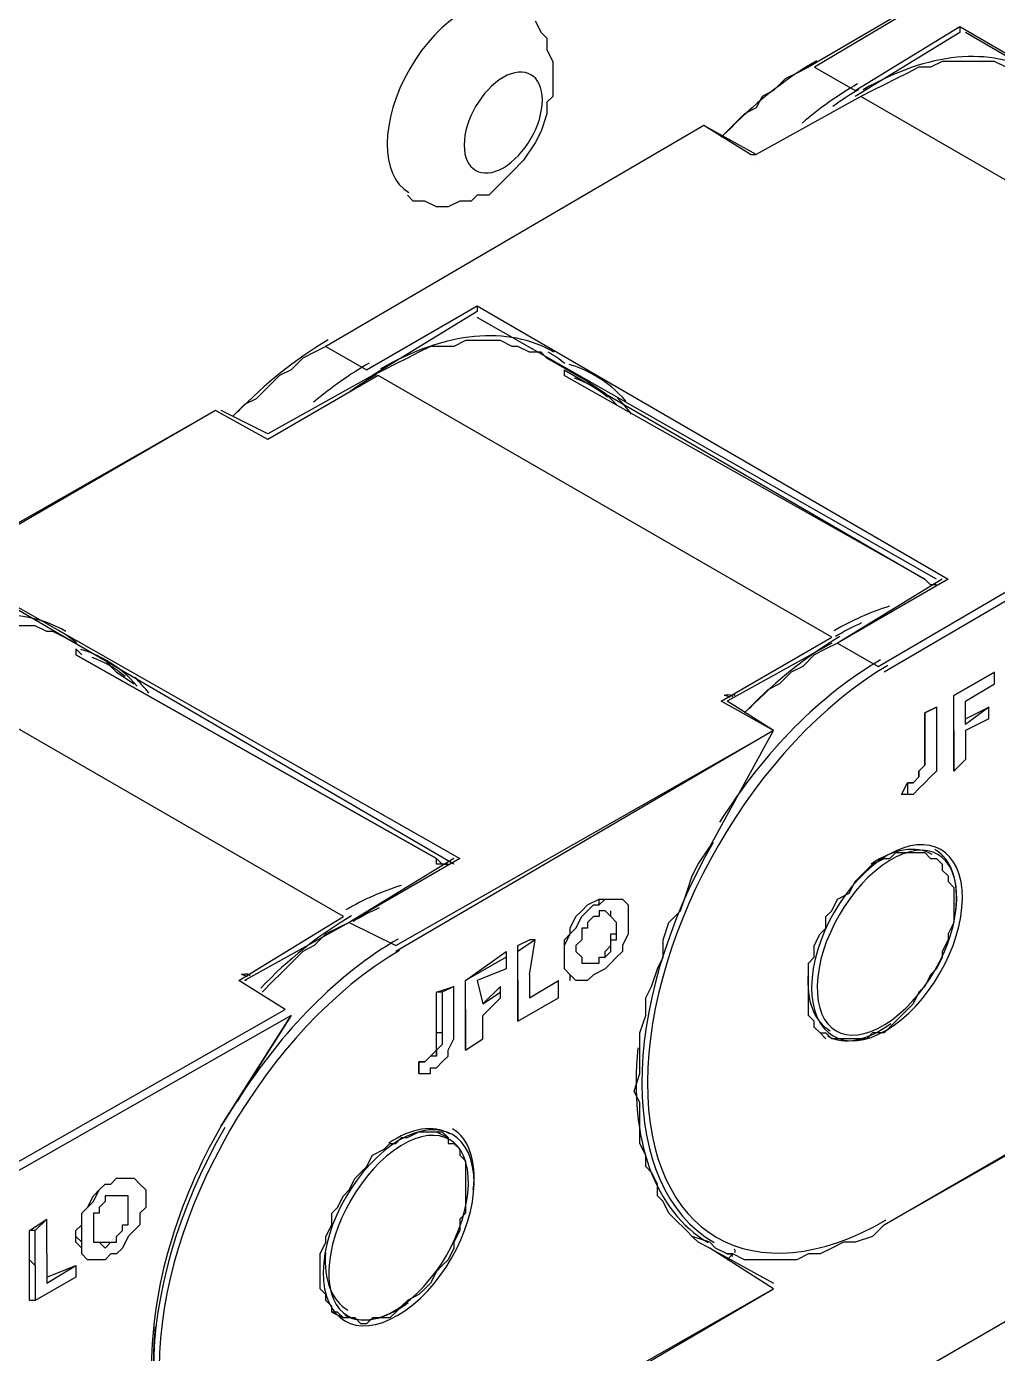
# Model space of a CAD drawing. Header units: inches. Extents: x 109 to 1721, y 29 to 669.
# Drawn here: x 1451.124 to 1454.603, y 311.467 to 316.219 of the extents above; entities that cross this region are included whole.
import ezdxf

# ---------------------------------------------------------------- set-up
doc = ezdxf.new("R2010")
doc.units = ezdxf.units.IN
doc.header["$LTSCALE"] = 0.0393700787401575
doc.header["$MEASUREMENT"] = 0
doc.layers.add('PDF3_Geometría', color=7, linetype='Continuous')

# ---------------------------------------------------------------- blocks, each defined once
blk = doc.blocks.new('OH3A1-1$-$ASSY$$CENTER$TUB_-_v2$-$copia1')
at = {"layer": 'PDF3_Geometría', "lineweight": -3}
for points in [[(17.39416164822048, 9.054162767198347), (16.53169674343533, 8.555849711100258)], [(16.923343234592, 8.97000545925564), (16.90751054551866, 8.960839165581596), (16.90001085069444, 8.965005662706162), (16.8466796875, 8.933340284559462), (16.85251278347439, 8.930007086859806), (16.86751217312283, 8.939173380533852)], [(16.90001085069444, 8.965004814995657), (16.84584638807508, 8.933339436848957), (16.84417978922526, 8.932506137424044), (16.84251319037543, 8.93167283799913), (16.8408465915256, 8.930006239149305), (16.83917999267578, 8.92917293972439), (16.83834669325086, 8.927506340874565), (16.83668009440104, 8.92667304144965), (16.83501349555121, 8.925006442599825), (16.83334689670138, 8.92333984375)], [(16.80667792426215, 8.940005832248263), (16.80751122368706, 8.938339233398436), (16.80834452311198, 8.937505933973524), (16.80834452311198, 8.935839335123697), (16.80917782253689, 8.934172736273865), (16.80917782253689, 8.933339436848957), (16.80917782253689, 8.93167283799913), (16.80917782253689, 8.930839538574215), (16.80917782253689, 8.92917293972439), (16.80834452311198, 8.928339640299477), (16.80834452311198, 8.92667304144965), (16.80751122368706, 8.924173143174912), (16.80667792426215, 8.922506544325087), (16.80501132541232, 8.920006646050346), (16.8033447265625, 8.91834004720052), (16.80251142713759, 8.917506747775606), (16.80167812771267, 8.916673448350693), (16.80084482828776, 8.91584014892578), (16.80001152886284, 8.915006849500868), (16.79834493001302, 8.915006849500868), (16.79751163058811, 8.914173550075953), (16.79584503173828, 8.914173550075953), (16.79417843288845, 8.913340250651041), (16.79251183403863, 8.913340250651041), (16.7908452351888, 8.914173550075953), (16.78917863633897, 8.914173550075953), (16.78834533691406, 8.915006849500868)], [(16.86751132541233, 8.938339233398438), (16.85251193576389, 8.92917293972439)], [(16.86751132541233, 8.93917253282335), (16.86751132541233, 8.938339233398438)], [(16.86751471625434, 8.939171685112846), (16.93501196967231, 8.900006612141924), (16.91917928059896, 8.891673617892794), (16.92584567599826, 8.887507120768227), (16.98001013861762, 8.91917249891493), (16.9725104437934, 8.92333899603949), (16.98834313286675, 8.931671990288628)], [(16.93417697482639, 8.90000745985243), (16.86834632025824, 8.938339233398438)], [(16.87834337022569, 8.931672837999132), (16.87667677137586, 8.932506137424044), (16.87584347195095, 8.933339436848957), (16.87417687310112, 8.933339436848957), (16.8725102742513, 8.934172736273872), (16.87084367540147, 8.934172736273872), (16.87001037597656, 8.934172736273872), (16.86834377712673, 8.934172736273872), (16.86667717827691, 8.934172736273872), (16.86501057942708, 8.934172736273872), (16.86334398057725, 8.933339436848957), (16.86167738172743, 8.933339436848957), (16.8600107828776, 8.932506137424044), (16.85834418402777, 8.931672837999132), (16.85667758517795, 8.930839538574215), (16.85501098632812, 8.930006239149305), (16.8533443874783, 8.92917293972439), (16.83834499782986, 8.920839945475258)], [(16.84667799207899, 8.933339436848957), (16.84667799207899, 8.933339436848957)], [(16.85334269205729, 8.929172092013888), (16.83834330240885, 8.920839097764755), (16.83084360758463, 8.925005594889322), (16.77667914496527, 8.893340216742615), (16.78251224093967, 8.890007019042965), (16.79834493001302, 8.899173312717013)], [(16.85251193576389, 8.930006239149305), (16.85251193576389, 8.930006239149305)], [(16.8533443874783, 8.92917293972439), (16.8533443874783, 8.92917293972439)], [(16.91834343804253, 8.891673617892794), (16.8533460828993, 8.929172092013888)], [(16.83084445529514, 8.925005594889322), (16.77667999267578, 8.893340216742615), (16.77501339382595, 8.892506917317707), (16.77334679497613, 8.891673617892794), (16.7716801961263, 8.890007019042965), (16.77001359727648, 8.889173719618055), (16.76834699842665, 8.887507120768227), (16.76668039957682, 8.8858405219184), (16.76501380072699, 8.885007222493488), (16.76334720187717, 8.883340623643662)], [(16.83751085069444, 8.920839945475258), (16.83084445529513, 8.925006442599825)], [(16.83084445529514, 8.924173143174912), (16.83084445529514, 8.924173143174912)], [(16.83084445529514, 8.924172295464407), (16.83084445529514, 8.924172295464407)], [(16.83751085069444, 8.920839097764757), (16.83834415011935, 8.920839097764757)], [(16.83834499782986, 8.920006646050346), (16.83834499782986, 8.920006646050346)], [(16.79834493001302, 8.898339165581596), (16.78334554036458, 8.88917287190755)], [(16.79834493001302, 8.899173312717013), (16.79834493001302, 8.8983400132921)], [(16.79834493001302, 8.898339165581596), (16.79834493001302, 8.898339165581596)], [(16.79834662543403, 8.899171617296007), (16.865843878852, 8.860006544325087), (16.85001118977865, 8.850840250651041), (16.85584428575303, 8.847507052951388), (16.91000874837239, 8.879172431098091), (16.90334235297308, 8.883338928222656), (16.91834174262153, 8.891671922471787)], [(16.86417643229166, 8.860007392035588), (16.79834577772352, 8.897505866156681)], [(16.80834452311198, 8.891672770182291), (16.80751122368706, 8.892506069607203), (16.80584462483724, 8.892506069607203), (16.80417802598741, 8.893339369032118), (16.80334472656249, 8.893339369032118), (16.80167812771267, 8.894172668457031), (16.80001152886284, 8.894172668457031), (16.79834493001302, 8.894172668457031), (16.79667833116319, 8.894172668457031), (16.79501173231336, 8.893339369032118), (16.79334513346354, 8.893339369032118), (16.79167853461371, 8.893339369032118), (16.79001193576388, 8.892506069607203), (16.78834533691406, 8.891672770182291), (16.78667873806423, 8.890839470757378), (16.78501213921441, 8.890006171332463), (16.78334554036458, 8.88917287190755), (16.76834615071614, 8.880839877658419), (16.76167975531684, 8.884173075358072)], [(16.77667914496528, 8.893339369032118), (16.77667914496528, 8.893339369032118)], [(16.81417846679687, 8.888339572482638), (16.80834537082248, 8.891672770182293)], [(16.78417629665798, 8.889172024197046), (16.76834360758463, 8.880005730523003), (16.76084391276042, 8.884172227647568), (16.70751274956597, 8.853340148925781), (16.71334584554036, 8.850006951226128), (16.7283452351888, 8.858339945475258)], [(16.78251139322916, 8.88917287190755), (16.78251139322916, 8.88917287190755)], [(16.78417799207899, 8.88917287190755), (16.78417799207899, 8.88917287190755)], [(16.84917704264323, 8.851673550075953), (16.7841796875, 8.889172024197046)], [(16.81084526909722, 8.890006171332463), (16.81084526909722, 8.88917287190755)], [(16.81084526909722, 8.890005323621962), (16.86250983344184, 8.860006544325087), (16.86334313286675, 8.859173244900171)], [(16.81084526909722, 8.88917287190755), (16.81084526909722, 8.88917287190755)], [(16.81084526909722, 8.88917287190755), (16.81084526909722, 8.88917287190755)], [(16.86417643229166, 8.859173244900171), (16.86334313286675, 8.859173244900171), (16.86250983344184, 8.860006544325087), (16.81084526909722, 8.889172024197046)], [(16.81417846679687, 8.888339572482638), (16.81667836507161, 8.886672973632812), (16.81834496392144, 8.885006374782982)], [(16.76084391276041, 8.884172227647568), (16.70667945014105, 8.853340148925781), (16.70501285129123, 8.852506849500868), (16.7033462524414, 8.850840250651041), (16.70167965359157, 8.850006951226128), (16.70001305474175, 8.848340352376303), (16.69834645589192, 8.847507052951388), (16.697513156467, 8.845840454101562), (16.69584655761718, 8.844173855251732), (16.69417995876736, 8.843340555826822)], [(16.76084560818142, 8.884173075358072), (16.76084560818142, 8.884173075358072)], [(16.76834445529514, 8.880839029947916), (16.76834445529514, 8.880839029947916)], [(16.76834445529514, 8.880006578233507), (16.76834445529514, 8.880006578233507)], [(16.91084459092882, 8.878339131673174), (16.85668012830946, 8.846673753526474)], [(16.86501057942708, 8.860005696614582), (16.85001118977864, 8.850839402940537), (16.84834459092882, 8.850006103515623), (16.84667799207899, 8.849172804090708), (16.84501139322916, 8.847506205240883), (16.84334479437934, 8.846672905815971), (16.84167819552951, 8.845006306966145), (16.84001159667969, 8.844173007541231), (16.83834499782986, 8.842506408691404), (16.83667839898003, 8.840839809841578)], [(16.86167907714844, 8.859173244900171), (16.86167907714844, 8.859173244900171)], [(16.8658447265625, 8.860005696614582), (16.8658447265625, 8.860005696614582)], [(16.72834777832031, 8.858338250054253), (16.79584503173828, 8.82000647650824), (16.78001234266493, 8.8108401828342), (16.78667873806423, 8.807506985134546), (16.84084320068359, 8.838339063856337), (16.83334350585937, 8.8425055609809), (16.84917619493272, 8.851671854654947)], [(16.79501003689236, 8.819173177083332), (16.72917938232422, 8.857504950629338)], [(16.86334567599826, 8.858339097764757), (16.86334567599826, 8.858339097764757)], [(16.73917812771267, 8.85167270236545), (16.73751152886284, 8.852506001790365), (16.73667822943793, 8.852506001790365), (16.7350116305881, 8.853339301215279), (16.73334503173828, 8.853339301215279), (16.73167843288845, 8.853339301215279), (16.73084513346354, 8.85417260064019), (16.72917853461371, 8.85417260064019), (16.72751193576389, 8.853339301215279), (16.72584533691406, 8.853339301215279), (16.72417873806423, 8.853339301215279), (16.72251213921441, 8.852506001790365), (16.72084554036458, 8.852506001790365), (16.71917894151475, 8.85167270236545), (16.71751234266493, 8.850839402940537), (16.7158457438151, 8.850006103515625), (16.71417914496528, 8.849172804090712), (16.69917975531683, 8.840839809841578)], [(16.74501207139757, 8.848339504665796), (16.73917897542317, 8.85167270236545)], [(16.84917873806423, 8.850839402940537), (16.8341793484158, 8.842506408691406)], [(16.84917873806423, 8.85167270236545), (16.84917873806423, 8.85167270236545)], [(16.85001118977864, 8.850839402940537), (16.85001118977864, 8.850839402940537)], [(16.7791765001085, 8.811673482259113), (16.71417914496527, 8.849171956380207)], [(16.7408447265625, 8.849172804090712), (16.7408447265625, 8.849172804090712)], [(16.7408447265625, 8.849172804090712), (16.7408447265625, 8.849172804090712)], [(16.7408447265625, 8.849172804090712), (16.7408447265625, 8.849172804090712)], [(16.74167887369791, 8.849171956380207), (16.740845574273, 8.850005255805115), (16.740845574273, 8.849171956380207), (16.79251013861762, 8.82000647650824), (16.79334343804253, 8.819173177083332), (16.79417673746744, 8.819173177083332)], [(16.79417758517795, 8.819173177083332), (16.79334428575304, 8.819173177083332), (16.79251098632812, 8.819173177083332), (16.79251098632812, 8.82000647650824), (16.74084642198351, 8.849171956380207)], [(16.74501207139757, 8.848339504665796), (16.74667867024739, 8.846672905815971), (16.74917856852213, 8.845006306966145)], [(16.85584513346354, 8.847506205240883), (16.85584513346354, 8.847506205240883)], [(16.8725111219618, 8.846672905815971), (16.86667802598741, 8.843339708116318)], [(16.86667887369791, 8.838339911566838), (16.86667887369791, 8.843339708116318), (16.8725119696723, 8.846672905815971)], [(16.87167867024739, 8.840006510416666), (16.87167867024739, 8.841673109266493), (16.86834547254774, 8.839173210991753), (16.86834547254774, 8.842506408691406), (16.8725119696723, 8.845006306966145), (16.8725119696723, 8.846672905815971)], [(16.86667887369791, 8.838339911566838), (16.86667887369791, 8.843339708116318)], [(16.83167860243055, 8.821673075358072), (16.8408448961046, 8.838339063856337), (16.83417850070529, 8.8425055609809)], [(16.83501180013021, 8.842506408691406), (16.83501180013021, 8.842506408691406)], [(16.86417812771267, 8.841672261555988), (16.86251152886284, 8.840838962131075), (16.86251152886284, 8.835005866156681), (16.86251152886284, 8.833339267306856), (16.86167822943793, 8.832505967881943), (16.86167822943793, 8.83167266845703), (16.86084493001302, 8.830839369032118), (16.86001163058811, 8.830839369032118), (16.86001163058811, 8.829172770182291), (16.85917833116319, 8.829172770182291)], [(16.86417812771267, 8.841672261555988), (16.86417812771267, 8.835839165581596), (16.86417812771267, 8.835005866156681), (16.86417812771267, 8.83417256673177), (16.86417812771267, 8.833339267306856), (16.86417812771267, 8.832505967881943), (16.86334482828776, 8.83167266845703), (16.86251152886284, 8.830839369032118), (16.86167822943793, 8.830006069607203), (16.86084493001302, 8.829172770182291), (16.86001163058811, 8.829172770182291)], [(16.86251152886284, 8.835006713867188), (16.86251152886284, 8.840839809841578), (16.86417812771267, 8.841673109266493)], [(16.86834547254774, 8.840006510416666), (16.87167867024739, 8.841673109266493)], [(16.87167867024739, 8.840006510416666), (16.86834547254774, 8.838339911566838), (16.86834547254774, 8.834173414442274), (16.86667887369791, 8.832506815592447)], [(16.84084404839409, 8.838339063856337), (16.78667958577474, 8.806673685709633)], [(16.83167860243055, 8.821673075358072), (16.8408448961046, 8.838339063856337)], [(16.8408457438151, 8.838339911566838), (16.8408457438151, 8.838339911566838)], [(16.86667887369791, 8.833340115017357), (16.86667887369791, 8.838339911566838)], [(16.86667887369791, 8.838339911566838), (16.86667887369791, 8.838339911566838)], [(16.86667887369791, 8.838339911566838), (16.86667887369791, 8.832506815592447), (16.86667887369791, 8.833340115017357)], [(16.85917833116319, 8.829172770182291), (16.8600116305881, 8.830839369032118), (16.86084493001302, 8.830839369032118), (16.86167822943793, 8.831672668457031), (16.86167822943793, 8.832505967881943), (16.86251152886284, 8.833339267306856), (16.86251152886284, 8.835005866156681)], [(16.83167860243055, 8.764173719618055), (16.83001200358073, 8.765007019042965), (16.82917870415581, 8.765840318467882), (16.8283454047309, 8.766673617892794), (16.82667880588107, 8.76834021674262), (16.82584550645616, 8.769173516167532), (16.82501220703124, 8.77084011501736), (16.82417890760633, 8.771673414442274), (16.82417890760633, 8.773340013292097), (16.82334560818142, 8.775006612141928), (16.82251230875651, 8.77583991156684), (16.82251230875651, 8.777506510416666), (16.82167900933159, 8.779173109266493), (16.82167900933159, 8.781673007541231), (16.82167900933159, 8.783339606391058), (16.82167900933159, 8.785006205240883), (16.82084570990668, 8.786672804090712), (16.82167900933159, 8.78917270236545), (16.82167900933159, 8.790839301215277), (16.82167900933159, 8.793339199490015), (16.82167900933159, 8.79500579833984), (16.82251230875651, 8.797505696614582), (16.82251230875651, 8.800005594889322), (16.82334560818142, 8.801672193739149), (16.82417890760633, 8.804172092013888), (16.82501220703124, 8.805838690863713), (16.82501220703124, 8.808338589138453), (16.82584550645616, 8.810838487413193), (16.82751210530599, 8.812505086263021), (16.8283454047309, 8.815004984537758), (16.82917870415581, 8.8175048828125), (16.83001200358073, 8.819171481662325), (16.83167860243055, 8.821671379937065)], [(16.83167860243055, 8.821673075358072), (16.83167860243055, 8.821673075358072)], [(16.84834459092882, 8.794173346625433), (16.8475112915039, 8.795006646050346), (16.84667799207899, 8.795839945475258), (16.84667799207899, 8.796673244900171), (16.84584469265408, 8.797506544325087), (16.84584469265408, 8.799173143174912), (16.84584469265408, 8.800006442599825), (16.84584469265408, 8.800839742024738), (16.84584469265408, 8.802506340874565), (16.84584469265408, 8.803339640299477), (16.84584469265408, 8.805006239149305), (16.84667799207899, 8.805839538574215), (16.84667799207899, 8.807506137424044), (16.8475112915039, 8.809172736273865), (16.84834459092882, 8.810006035698782), (16.84834459092882, 8.811672634548607), (16.84917789035373, 8.812505933973524), (16.85001118977864, 8.81417253282335), (16.85167778862847, 8.815005832248263), (16.85251108805338, 8.816672431098088), (16.8533443874783, 8.817505730523003), (16.85417768690321, 8.818339029947916), (16.85501098632812, 8.819172329372828), (16.85667758517795, 8.820005628797743), (16.85751088460286, 8.820005628797743), (16.85834418402777, 8.820838928222654), (16.85917748345269, 8.820838928222654), (16.8600107828776, 8.820838928222654), (16.86084408230251, 8.820838928222654), (16.86167738172743, 8.820838928222654), (16.86251068115234, 8.820838928222654), (16.86334398057725, 8.820005628797743)], [(16.86251152886284, 8.820839775933157), (16.86334482828776, 8.82000647650824)], [(16.79501173231336, 8.820005628797743), (16.78001234266493, 8.810839335123697), (16.7783457438151, 8.810006035698782), (16.77667914496527, 8.809172736273865), (16.77501254611545, 8.807506137424044), (16.77334594726562, 8.806672837999132), (16.7716793484158, 8.805006239149305), (16.77001274956597, 8.803339640299477), (16.76917945014105, 8.802506340874565), (16.76751285129123, 8.80083974202474)], [(16.79251098632812, 8.819173177083332), (16.79251098632812, 8.819173177083332)], [(16.79584418402778, 8.819173177083332), (16.79584418402778, 8.819173177083332)], [(16.86334567599826, 8.820005628797743), (16.86417897542317, 8.820005628797743), (16.86501227484809, 8.819172329372828), (16.86501227484809, 8.818339029947916), (16.865845574273, 8.817505730523003), (16.865845574273, 8.816672431098088), (16.86667887369791, 8.815839131673178), (16.86667887369791, 8.81417253282335), (16.86667887369791, 8.813339233398438), (16.86667887369791, 8.811672634548607), (16.86667887369791, 8.810839335123697), (16.865845574273, 8.809172736273865), (16.865845574273, 8.808339436848957), (16.86501227484809, 8.806672837999132), (16.86501227484809, 8.805839538574215), (16.86417897542317, 8.80417293972439), (16.86334567599826, 8.803339640299477), (16.86251237657335, 8.80167304144965), (16.86167907714844, 8.80083974202474), (16.86084577772352, 8.799173143174912), (16.86001247829861, 8.79833984375), (16.8591791788737, 8.797506544325087), (16.85834587944878, 8.796673244900171), (16.85751258002387, 8.795839945475258), (16.85667928059896, 8.795006646050346), (16.85501268174913, 8.795006646050346), (16.85417938232422, 8.794173346625433), (16.8533460828993, 8.794173346625433), (16.85251278347439, 8.794173346625433), (16.85167948404948, 8.794173346625433), (16.85001288519965, 8.794173346625433), (16.84917958577474, 8.794173346625433), (16.84834628634982, 8.795006646050346)], [(16.6591796875, 8.818339029947916), (16.72667694091797, 8.780007256401907), (16.71084425184462, 8.770840962727863), (16.71667734781901, 8.767507765028212), (16.77084181043837, 8.79833984375), (16.76417541503906, 8.802506340874565), (16.7791748046875, 8.811672634548607)], [(16.79417928059895, 8.818339877658419), (16.79417928059895, 8.818339877658419)], [(16.81167941623264, 8.803339640299477), (16.81084611680773, 8.80417293972439), (16.81084611680773, 8.805006239149305), (16.81084611680773, 8.805839538574215), (16.81084611680773, 8.806672837999132), (16.81084611680773, 8.808339436848957), (16.81167941623264, 8.809172736273865), (16.81167941623264, 8.810006035698782), (16.81251271565755, 8.811672634548607), (16.81334601508246, 8.812505933973524), (16.81417931450738, 8.813339233398438), (16.8158459133572, 8.81417253282335), (16.81667921278212, 8.81417253282335), (16.81751251220703, 8.81417253282335), (16.81834581163194, 8.81417253282335), (16.81917911105686, 8.81417253282335)], [(16.8158450656467, 8.813339233398438), (16.8158450656467, 8.81417253282335)], [(16.81917826334635, 8.81417253282335), (16.81917826334635, 8.81417253282335)], [(16.78001064724392, 8.810839335123697), (16.76501125759548, 8.802506340874565)], [(16.7791781955295, 8.810839335123697), (16.7791781955295, 8.810839335123697)], [(16.78001234266493, 8.810839335123697), (16.78001234266493, 8.810839335123697)], [(16.81334431966146, 8.805006239149305), (16.81417761908637, 8.805006239149305), (16.81501091851128, 8.805006239149305), (16.81584421793619, 8.805006239149305), (16.81584421793619, 8.805839538574215), (16.81667751736111, 8.805839538574215), (16.81667751736111, 8.806672837999132), (16.81751081678602, 8.807506137424044), (16.81751081678602, 8.808339436848957), (16.81751081678602, 8.809172736273865), (16.81834411621094, 8.809172736273865), (16.81834411621094, 8.810006035698782), (16.81834411621094, 8.810839335123697), (16.81751081678602, 8.811672634548607), (16.81751081678602, 8.812505933973524)], [(16.80667792426215, 8.808339436848957), (16.80417802598741, 8.80667283799913), (16.80417802598741, 8.807506137424044)], [(16.80417887369791, 8.796673244900171), (16.80417887369791, 8.802506340874565), (16.80417887369791, 8.807506137424044), (16.80584547254774, 8.808339436848957)], [(16.80584547254774, 8.803339640299477), (16.80667877197265, 8.808339436848957), (16.80584547254774, 8.808339436848957)], [(16.78667873806423, 8.806672837999132), (16.78667873806423, 8.806672837999132)], [(16.79667833116319, 8.79833984375), (16.79667833116319, 8.802506340874565), (16.80251142713758, 8.806672837999132)], [(16.80251227484809, 8.806672837999132), (16.80251227484809, 8.805839538574215), (16.7966791788737, 8.802506340874565)], [(16.80251227484809, 8.805839538574215), (16.80251227484809, 8.80417293972439), (16.79834577772352, 8.802506340874565), (16.79917907714844, 8.799173143174912), (16.80167897542318, 8.80083974202474)], [(16.80417887369791, 8.802506340874565), (16.80417887369791, 8.80667283799913)], [(16.81084526909722, 8.805839538574215), (16.81084526909722, 8.805839538574215)], [(16.80584547254774, 8.803339640299477), (16.80584547254774, 8.800006442599825), (16.8100119696723, 8.802506340874565)], [(16.81167772081163, 8.802506340874565), (16.81167772081163, 8.803339640299477)], [(16.85667928059896, 8.767506917317707), (16.91084374321831, 8.79833899603949), (16.90084415011936, 8.804172092013888)], [(16.77084520128038, 8.79833984375), (16.76417880588107, 8.802506340874565)], [(16.76501125759548, 8.802506340874565), (16.76501125759548, 8.802506340874565)], [(16.79251098632812, 8.791673448350691), (16.79167768690321, 8.791673448350691), (16.7908443874783, 8.790840148925781), (16.79001108805338, 8.790840148925781), (16.79001108805338, 8.789173550075954), (16.7908443874783, 8.789173550075954), (16.79167768690321, 8.789173550075954), (16.79167768690321, 8.790006849500868), (16.79251098632812, 8.790006849500868), (16.79334428575304, 8.790840148925781), (16.79417758517795, 8.791673448350691), (16.79417758517795, 8.792506747775606), (16.79501088460286, 8.794173346625435), (16.79501088460286, 8.795006646050346), (16.79501088460286, 8.795839945475258), (16.79501088460286, 8.801673041449654)], [(16.79251098632812, 8.795006646050346), (16.79251098632812, 8.800839742024738), (16.79501088460286, 8.80167304144965)], [(16.79501173231336, 8.80167304144965), (16.79334513346354, 8.800839742024738), (16.79251183403863, 8.800839742024738)], [(16.79667833116319, 8.79833984375), (16.79667833116319, 8.802506340874565)], [(16.79667833116319, 8.79833984375), (16.79667833116319, 8.792506747775606), (16.79917822943793, 8.794173346625435), (16.79917822943793, 8.797506544325087), (16.80167812771267, 8.800006442599825), (16.80167812771267, 8.80083974202474), (16.80167812771267, 8.801673041449654)], [(16.79917907714844, 8.799173143174912), (16.80167897542317, 8.801673041449654)], [(16.80417887369791, 8.802506340874565), (16.80417887369791, 8.802506340874565)], [(16.80417887369791, 8.802506340874565), (16.80417887369791, 8.796673244900171), (16.8100119696723, 8.800006442599825), (16.8100119696723, 8.802506340874565)], [(16.80584547254774, 8.800006442599825), (16.8100119696723, 8.802506340874565)], [(16.79334513346354, 8.800839742024738), (16.79334513346354, 8.795006646050346), (16.79251183403863, 8.795006646050346)], [(16.77084520128038, 8.79833984375), (16.77084520128038, 8.79833984375)], [(16.77084520128038, 8.79833984375), (16.77084520128038, 8.79833984375)], [(16.79667833116319, 8.79833984375), (16.79667833116319, 8.79833984375)], [(16.79667833116319, 8.792505900065102), (16.79667833116319, 8.79833899603949)], [(16.85667928059896, 8.767506917317707), (16.9100104437934, 8.79833899603949)], [(16.77167765299479, 8.797505696614582), (16.71751319037543, 8.766673617892794)], [(16.76167805989583, 8.781673007541231), (16.77167765299479, 8.797505696614582)], [(16.77167765299479, 8.797505696614582), (16.76167805989583, 8.781673007541231)], [(16.77167765299479, 8.797506544325087), (16.77167765299479, 8.797506544325087)], [(16.79001193576389, 8.78917270236545), (16.79001193576389, 8.790839301215279), (16.7908452351888, 8.790839301215279), (16.79167853461371, 8.79167260064019), (16.79251183403863, 8.792505900065105), (16.79251183403863, 8.793339199490015), (16.79251183403863, 8.79500579833984)], [(16.79334513346354, 8.79500579833984), (16.79334513346354, 8.793339199490015), (16.79251183403863, 8.792505900065102), (16.79251183403863, 8.79167260064019), (16.79251183403863, 8.792505900065102)], [(16.84751213921441, 8.795006646050346), (16.84834543863932, 8.795006646050346)], [(16.76167805989583, 8.781673007541231), (16.76167805989583, 8.781673007541231)], [(16.7791781955295, 8.75417327880859), (16.7783448961046, 8.755006578233507), (16.77751159667969, 8.755006578233507), (16.77751159667969, 8.755839877658419), (16.77667829725477, 8.756673177083332), (16.77667829725477, 8.757506476508247), (16.77584499782986, 8.758339775933157), (16.77584499782986, 8.760006374782986), (16.77584499782986, 8.760839674207899), (16.77584499782986, 8.762506273057722), (16.77584499782986, 8.763339572482638), (16.77667829725477, 8.765006171332466), (16.77667829725477, 8.765839470757378), (16.77751159667969, 8.767506069607204), (16.77751159667969, 8.769172668457031), (16.7783448961046, 8.770005967881941), (16.7791781955295, 8.771672566731771), (16.78001149495442, 8.772505866156685), (16.78084479437934, 8.774172465006508), (16.78167809380425, 8.775005764431423), (16.78251139322917, 8.775839063856337), (16.78334469265408, 8.77750566270616), (16.7850112915039, 8.778338962131075), (16.78584459092881, 8.77917226155599), (16.78667789035373, 8.77917226155599), (16.78751118977864, 8.780005560980904), (16.78834448920356, 8.780005560980904), (16.79001108805338, 8.780838860405815), (16.7908443874783, 8.780838860405815), (16.79167768690321, 8.780838860405815), (16.79251098632812, 8.780838860405815), (16.79334428575304, 8.780838860405815), (16.79417758517795, 8.780005560980904)], [(16.79251098632812, 8.780839708116316), (16.79417758517795, 8.780006408691406)], [(16.79417758517795, 8.780005560980902), (16.79417758517795, 8.779172261555988), (16.79501088460286, 8.779172261555988), (16.79584418402778, 8.778338962131075), (16.79584418402778, 8.77750566270616), (16.79667748345269, 8.776672363281248), (16.79667748345269, 8.775005764431423), (16.79667748345269, 8.774172465006508), (16.79667748345269, 8.773339165581596), (16.79667748345269, 8.77167256673177), (16.79667748345269, 8.770839267306856), (16.79667748345269, 8.76917266845703), (16.79584418402778, 8.768339369032118), (16.79584418402778, 8.766672770182291), (16.79501088460286, 8.765006171332464), (16.79501088460286, 8.76417287190755), (16.79417758517795, 8.762506273057722), (16.79334428575304, 8.76167297363281), (16.79251098632812, 8.760839674207899), (16.79167768690321, 8.759173075358072), (16.7908443874783, 8.758339775933157), (16.79001108805338, 8.757506476508246), (16.78834448920356, 8.756673177083332), (16.78751118977864, 8.755839877658419), (16.78667789035373, 8.755006578233504), (16.78584459092881, 8.75417327880859), (16.7850112915039, 8.75417327880859), (16.78334469265408, 8.75417327880859), (16.78251139322917, 8.75333997938368), (16.78167809380425, 8.75333997938368), (16.78084479437934, 8.75417327880859), (16.78001149495442, 8.75417327880859), (16.7791781955295, 8.75417327880859)], [(16.74251132541233, 8.762506273057722), (16.74167802598741, 8.763339572482638), (16.74167802598741, 8.764172871907553), (16.7408447265625, 8.765006171332466), (16.7408447265625, 8.765839470757378), (16.7408447265625, 8.766672770182291), (16.74167802598741, 8.767506069607204), (16.74167802598741, 8.769172668457031), (16.74251132541233, 8.770005967881941), (16.74334462483724, 8.771672566731771), (16.74417792426215, 8.772505866156685), (16.74501122368706, 8.773339165581596), (16.74584452311198, 8.773339165581596), (16.74667782253689, 8.774172465006508), (16.74751112196181, 8.774172465006508), (16.74834442138672, 8.774172465006508), (16.74917772081163, 8.774172465006508)], [(16.74584452311197, 8.773339165581596), (16.74584452311197, 8.773339165581596)], [(16.74917772081163, 8.774173312717013), (16.74917772081163, 8.774173312717013)], [(16.74417792426215, 8.765006171332464), (16.74501122368706, 8.765006171332464), (16.74584452311198, 8.765006171332464), (16.74667782253689, 8.765006171332464), (16.74667782253689, 8.765839470757378), (16.74751112196181, 8.766672770182291), (16.74751112196181, 8.767506069607204), (16.74834442138672, 8.767506069607204), (16.74834442138672, 8.768339369032118), (16.74834442138672, 8.76917266845703), (16.74834442138672, 8.770005967881941), (16.74834442138672, 8.770839267306856), (16.74834442138672, 8.77167256673177), (16.74751112196181, 8.77167256673177)], [(16.73667738172743, 8.763339572482638), (16.73667738172743, 8.768339369032118), (16.7350107828776, 8.766672770182293), (16.73417748345269, 8.766672770182293)], [(16.73417833116319, 8.756673177083332), (16.73417833116319, 8.762506273057722), (16.73417833116319, 8.766672770182291), (16.73667822943793, 8.768339369032116)], [(16.85667758517795, 8.767506069607204), (16.85501098632812, 8.765839470757378), (16.85251108805339, 8.765006171332464), (16.85084448920356, 8.765006171332464), (16.84917789035373, 8.76417287190755), (16.8475112915039, 8.763339572482638), (16.84584469265408, 8.763339572482638), (16.84417809380425, 8.762506273057722), (16.84251149495442, 8.762506273057722), (16.84167819552951, 8.762506273057722), (16.84001159667969, 8.762506273057722), (16.83834499782986, 8.762506273057722), (16.83667839898003, 8.762506273057722), (16.83501180013021, 8.763339572482638), (16.83417850070529, 8.763339572482638), (16.83251190185547, 8.76417287190755), (16.83167860243055, 8.765006171332464)], [(16.85584513346354, 8.767506069607204), (16.85584513346354, 8.767506069607204)], [(16.7350107828776, 8.761672973632812), (16.7350107828776, 8.766672770182291)], [(16.74167887369791, 8.765006171332464), (16.740845574273, 8.765839470757378)], [(16.83167860243055, 8.765006171332464), (16.82917870415581, 8.765839470757378)], [(16.73667738172743, 8.763339572482638), (16.73667738172743, 8.759173075358074), (16.74084387885199, 8.761672973632812)], [(16.78667873806423, 8.727506849500868), (16.84084320068359, 8.758338928222656), (16.83167690700955, 8.764172024197048)], [(16.83084445529514, 8.76417287190755), (16.83084445529514, 8.76417287190755)], [(16.83167860243055, 8.76417287190755), (16.8408448961046, 8.759173075358072)], [(16.83417765299479, 8.763339572482638), (16.83417765299479, 8.763339572482638)], [(16.83417765299479, 8.763339572482638), (16.8350109524197, 8.763339572482638)], [(16.83501180013021, 8.763339572482638), (16.83417850070529, 8.762506273057722)], [(16.83501180013021, 8.763339572482638), (16.83501180013021, 8.763339572482638)], [(16.7350107828776, 8.761672973632812), (16.73417748345269, 8.762506273057722)], [(16.7350107828776, 8.761672973632812), (16.7350107828776, 8.756673177083332), (16.73417748345269, 8.756673177083332)], [(16.7408447265625, 8.761672973632812), (16.7408447265625, 8.760006374782986), (16.7350116305881, 8.756673177083332)], [(16.73667738172743, 8.760006374782986), (16.74084387885199, 8.761672973632812)], [(16.74251132541233, 8.762506273057722), (16.74251132541233, 8.762506273057722)], [(16.83417765299479, 8.762506273057722), (16.83417765299479, 8.762506273057722)], [(16.83501180013021, 8.762506273057722), (16.83501180013021, 8.762506273057722)], [(16.78667873806423, 8.726673550075954), (16.84084320068359, 8.758338928222656)], [(16.84084404839409, 8.758339775933157), (16.84084404839409, 8.758339775933157)], [(16.8408457438151, 8.758339775933157), (16.8408457438151, 8.758339775933157)], [(16.77751159667969, 8.755006578233507), (16.7791781955295, 8.75417327880859)]]:
    blk.add_lwpolyline(points, dxfattribs=at)
for points in [[(16.81501261393229, 8.803339640299477), (16.81417931450738, 8.802506340874565), (16.81334601508246, 8.802506340874565), (16.81251271565755, 8.802506340874565), (16.81167941623263, 8.803339640299477), (16.81084611680772, 8.80417293972439), (16.81084611680772, 8.805006239149305), (16.81084611680772, 8.805839538574215), (16.81084611680772, 8.806672837999132), (16.81084611680772, 8.807506137424044), (16.81167941623263, 8.809172736273865), (16.81251271565755, 8.810006035698782), (16.81334601508246, 8.811672634548607), (16.81417931450738, 8.812505933973524), (16.81501261393229, 8.813339233398438), (16.8158459133572, 8.813339233398438), (16.81667921278211, 8.81417253282335), (16.81751251220703, 8.81417253282335), (16.81834581163194, 8.81417253282335), (16.81917911105685, 8.81417253282335), (16.82001241048177, 8.813339233398438), (16.82001241048177, 8.812505933973524), (16.82001241048177, 8.811672634548607), (16.82001241048177, 8.810006035698782), (16.82001241048177, 8.809172736273865), (16.81917911105685, 8.807506137424044), (16.81917911105685, 8.806672837999132), (16.81834581163194, 8.805839538574215), (16.81751251220703, 8.805006239149305), (16.81667921278211, 8.80417293972439)], [(16.81251186794705, 8.806672837999132), (16.81334516737196, 8.805839538574215), (16.81334516737196, 8.805006239149305), (16.81417846679687, 8.805006239149305), (16.81501176622179, 8.805006239149305), (16.8158450656467, 8.805006239149305), (16.8158450656467, 8.805839538574215), (16.81667836507161, 8.805839538574215), (16.81751166449653, 8.806672837999132), (16.81751166449653, 8.807506137424044), (16.81751166449653, 8.808339436848957), (16.81834496392144, 8.808339436848957), (16.81834496392144, 8.809172736273872), (16.81834496392144, 8.810006035698782), (16.81834496392144, 8.810839335123697), (16.81751166449653, 8.811672634548607), (16.81667836507161, 8.812505933973524), (16.8158450656467, 8.812505933973524), (16.8158450656467, 8.811672634548607), (16.81501176622179, 8.811672634548607), (16.81417846679687, 8.810839335123697), (16.81417846679687, 8.810006035698782), (16.81334516737196, 8.810006035698782), (16.81334516737196, 8.809172736273872), (16.81334516737196, 8.808339436848957), (16.81251186794705, 8.807506137424044)], [(16.74584452311197, 8.763339572482638), (16.74501122368706, 8.762506273057722), (16.74417792426215, 8.762506273057722), (16.74334462483724, 8.762506273057722), (16.74251132541232, 8.762506273057722), (16.74167802598741, 8.763339572482638), (16.74167802598741, 8.764172871907553), (16.74167802598741, 8.765006171332466), (16.74167802598741, 8.766672770182293), (16.74167802598741, 8.767506069607204), (16.74167802598741, 8.769172668457031), (16.74251132541232, 8.770005967881941), (16.74334462483724, 8.770839267306856), (16.74417792426215, 8.772505866156685), (16.74501122368706, 8.773339165581596), (16.74584452311197, 8.773339165581596), (16.74667782253689, 8.774172465006512), (16.7475111219618, 8.774172465006512), (16.74834442138671, 8.774172465006512), (16.74917772081163, 8.774172465006512), (16.75001102023654, 8.773339165581596), (16.75084431966145, 8.772505866156685), (16.75084431966145, 8.770839267306856), (16.75084431966145, 8.770005967881941), (16.75001102023654, 8.769172668457031), (16.75001102023654, 8.767506069607204), (16.74917772081163, 8.766672770182293), (16.74834442138671, 8.765839470757378), (16.7475111219618, 8.764172871907553), (16.74667782253689, 8.763339572482638)], [(16.74334547254774, 8.766672770182291), (16.74334547254774, 8.765839470757378), (16.74334547254774, 8.765006171332464), (16.74417877197265, 8.765006171332464), (16.74501207139757, 8.76417287190755), (16.74584537082248, 8.765006171332464), (16.74667867024739, 8.765006171332464), (16.74667867024739, 8.765839470757378), (16.7475119696723, 8.766672770182291), (16.7475119696723, 8.767506069607204), (16.74834526909722, 8.767506069607204), (16.74834526909722, 8.768339369032118), (16.74834526909722, 8.769172668457031), (16.74834526909722, 8.770005967881941), (16.74834526909722, 8.770839267306856), (16.74834526909722, 8.77167256673177), (16.7475119696723, 8.77167256673177), (16.74667867024739, 8.77167256673177), (16.74584537082248, 8.77167256673177), (16.74501207139757, 8.77167256673177), (16.74501207139757, 8.770839267306856), (16.74417877197265, 8.770005967881941), (16.74417877197265, 8.769172668457031), (16.74334547254774, 8.769172668457031), (16.74334547254774, 8.768339369032118), (16.74334547254774, 8.767506069607204)]]:
    blk.add_lwpolyline(points, close=True, dxfattribs=at)
for centre, radius, start, end in [((16.87744830005219, 8.882739460967818), 0.0598562751492147, 120.5557548189057, 136.519906714976), ((16.88030385568706, 8.883701482170498), 0.0546455510750423, 120.1575894228424, 130.3610924721572), ((16.8782857743711, 8.886956322695152), 0.0500129211667019, 120.2798869293424, 125.364633747311), ((16.80744775753125, 8.842739393132529), 0.059856275172113, 120.5557548212924, 136.5199067112421), ((16.81030331316517, 8.843701414331582), 0.054645551100576, 120.1575894228482, 130.3610924674204), ((16.8001273734882, 8.877952531047947), 0.0168372111313431, 50.17935899747953, 59.9758829090852), ((16.8067668956191, 8.8745385571761), 0.0169204139158477, 60.03652360816327, 73.60609738119705), ((16.80911768337871, 8.846122955707253), 0.0500129208607128, 120.279886905744, 125.3646337548742), ((16.8067686589868, 8.873727844527282), 0.0160672373094511, 50.2136607146307, 69.78325158409842), ((16.80656138558871, 8.87428800358591), 0.0172408019816117, 40.64605632523554, 59.85597326160678), ((16.80567348795734, 8.872587021016354), 0.0184806116123098, 36.7717193222489, 46.21637243700978), ((16.86919155922713, 8.818904831446368), 0.0390339802104967, 107.4943611547107, 120.2650699581663), ((16.8710792693676, 8.815250797234086), 0.0423369468299226, 114.5908317556049, 120.2771245641997), ((16.7301268309354, 8.837952463177292), 0.0168372111842492, 50.17935906751676, 59.97588294746822), ((16.88078149776861, 8.800238579328157), 0.0598562751755989, 120.5557548226398, 136.5199067116198), ((16.73676804848054, 8.833705189862929), 0.0169204139901289, 60.0365236560651, 73.6060973687461), ((16.73760056817151, 8.83372777671057), 0.0160672373061367, 50.21366072810049, 69.78325160074893), ((16.736560843115, 8.83345463641914), 0.0172408018864764, 40.6460562682509, 59.85597331182121), ((16.73650539712145, 8.832586953178815), 0.0184806116371763, 36.77171934474497, 46.21637244655013), ((16.83313276534174, 8.844011367916954), 0.0022107395778222, 340.7843514476796, 347.7181207836423), ((16.79919271210715, 8.778904763640403), 0.039033980198242, 107.4943611507408, 120.2650699582708), ((16.80191287378693, 8.774417430337808), 0.042336946440304, 114.5908317269764, 120.277124587956), ((16.81078095522031, 8.760238511527255), 0.0598562751549731, 120.5557548192019, 136.5199067137447), ((16.76313222831575, 8.803177999081587), 0.0022107338515052, 340.7843434591582, 347.7181307698221)]:
    blk.add_arc(centre, radius, start, end, dxfattribs=at)
blk.add_ellipse((16.78192721985136, 8.76417200993746), major_axis=(0.0188378757807991, 0.0407357849572492), ratio=0.5809987310227254, start_param=1.405544962202334, end_param=3.080569085863991, dxfattribs=at)
for points in [[(16.80396864149305, 8.942106458875868), (16.79978400442335, 8.944522610558403), (16.79294058948093, 8.940504155688812), (16.78868367936876, 8.933131429884169)], [(16.87855021158854, 8.93252987331814), (16.8719474474589, 8.936342218187116), (16.86300331209076, 8.935474523551516), (16.85368549410502, 8.930118483437433)], [(16.78868367936876, 8.933131429884169), (16.78442676967324, 8.925758704801133), (16.78436796506246, 8.917822908613417), (16.78855260213216, 8.91540675693088)], [(16.80770053863525, 8.928649611367115), (16.80769628312852, 8.932221761279635), (16.80518362469143, 8.933672535578406), (16.80208782831828, 8.931890312830605)], [(16.80208782831828, 8.931890312830605), (16.79899203194512, 8.930108090082806), (16.79648588392469, 8.925767584482829), (16.79649013943142, 8.922195434570312)], [(16.8021028497484, 8.918954733106824), (16.80519864612155, 8.920736955854627), (16.80770479414198, 8.925077461454604), (16.80770053863525, 8.928649611367115)], [(16.79649013943142, 8.922195434570312), (16.79649439493815, 8.918623284657796), (16.79900705337524, 8.917172510359022), (16.8021028497484, 8.918954733106824)], [(16.80938381618923, 8.8925298055013), (16.8027810520596, 8.896342150370275), (16.79383691669146, 8.895474455734671), (16.78451909870571, 8.890118415620591)], [(16.73938327365451, 8.852529737684462), (16.73278050952487, 8.85634208255344), (16.72383637415674, 8.855474387917836), (16.71451855617099, 8.850118347803752)], [(16.85723537868923, 8.84764183892144), (16.83827572865677, 8.836606882857216), (16.82284302289072, 8.809878315647971), (16.82276553007804, 8.787942024821175)], [(16.85618421766493, 8.84844885932074), (16.84769308980306, 8.84356805928548), (16.83949615287781, 8.83530563608805), (16.83310901959737, 8.825190024905734)], [(16.8346201578776, 8.843056572808157), (16.83438862948947, 8.843181911468506), (16.83407670995924, 8.843287691752115), (16.83375269126892, 8.843350920995073)], [(16.83498467339409, 8.843161688910588), (16.83498984781901, 8.843397703170774), (16.83444645733303, 8.843482583151923), (16.83377140320672, 8.843350923326279)], [(16.83219740125868, 8.822294447157118), (16.81850587505764, 8.798581503762136), (16.81855278650919, 8.77292286851671), (16.83230241139729, 8.764984024895561)], [(16.86790239609612, 8.81426914660136), (16.86795407464769, 8.821191068437363), (16.86315678766038, 8.823960955725775), (16.85718715625339, 8.820455978181627)], [(16.86709821721522, 8.81405324690183), (16.86726841460334, 8.820530523724026), (16.86292790900336, 8.823036671744452), (16.85740333895492, 8.819650935788681)], [(16.85718715625339, 8.820455978181627), (16.85121752484639, 8.816951000637477), (16.84633730676439, 8.808498740937974), (16.84628634982639, 8.801576402452257)], [(16.86355251736111, 8.820551554361977), (16.86123758104112, 8.821888166639539), (16.85803135681152, 8.821387825012202), (16.85484730699327, 8.819192787170408)], [(16.86695522732205, 8.81249915228949), (16.86744607946607, 8.816657170189751), (16.8663411962721, 8.81990455034044), (16.8639692524804, 8.821274077945281)], [(16.85740333895492, 8.819650935788681), (16.85187876848983, 8.816265199111303), (16.84726187260945, 8.80826899846395), (16.84709167480469, 8.801791720920138)], [(16.85678655306498, 8.796194032033284), (16.86231112353007, 8.799579768710666), (16.86692801941045, 8.807575969358021), (16.86709821721522, 8.81405324690183)], [(16.85700158966912, 8.795389570871988), (16.86297122179773, 8.798894547999488), (16.86785143987973, 8.807346807698991), (16.86790239609612, 8.81426914660136)], [(16.78701782226562, 8.808448791503906), (16.77852669440375, 8.803567991468636), (16.7703297574785, 8.795305568271212), (16.76394262419806, 8.785189957088894)], [(16.78723653157552, 8.806808471679688), (16.76827688154305, 8.795773515615464), (16.75284417577701, 8.76904494840622), (16.75276668296432, 8.747108657579423)], [(16.76545206705729, 8.803056504991318), (16.76522053866916, 8.803181843651666), (16.76490861913893, 8.803287623935274), (16.76458460044861, 8.803350853178232)], [(16.76581827799479, 8.80316162109375), (16.7658234524197, 8.803397635353935), (16.76528006193372, 8.80348251533508), (16.76460500780741, 8.80335085550944)], [(16.84579467773437, 8.80351087782118), (16.84548553636339, 8.799655907524956), (16.8466551767985, 8.796629002041287), (16.84897011311849, 8.795292389763725)], [(16.84628634982639, 8.801576402452257), (16.84623539288839, 8.79465406396654), (16.85103267987569, 8.791884176678128), (16.85700158966912, 8.795389570871988)], [(16.84709167480469, 8.801791720920138), (16.84692147699992, 8.795314443376327), (16.85126198259989, 8.792808295355902), (16.85678655306498, 8.796194032033284)], [(16.84855482313368, 8.794571770562065), (16.85092676692538, 8.79320224295722), (16.85429155815972, 8.793868894788952), (16.85764721616109, 8.796372813330757)], [(16.82138400607639, 8.79285176595052), (16.82007685576545, 8.77969431622823), (16.82379847302733, 8.769412185802247), (16.83146994540511, 8.76498278354242)], [(16.82276553007804, 8.787942024821175), (16.82268762103229, 8.766005013102422), (16.83799376566081, 8.757167456468158), (16.85695269366307, 8.768202828460481)], [(16.79790354898241, 8.773435779359605), (16.79795522753397, 8.78035770119561), (16.79315794054667, 8.78312758848402), (16.78718830913967, 8.779622610939873)], [(16.76219855414496, 8.781461079915363), (16.74850702794393, 8.757748136520384), (16.74855393939548, 8.732089501274954), (16.76230356428358, 8.724150657653807)], [(16.7943861219618, 8.78055233425564), (16.79207118564181, 8.781888946533202), (16.78886496141221, 8.78138860490587), (16.78568091159396, 8.779193567064072)], [(16.7970976746805, 8.77322072737058), (16.79726787206861, 8.779698004192776), (16.79292736646864, 8.782204152213202), (16.7874027964202, 8.778818416257433)], [(16.79778883192274, 8.772499084472656), (16.79827968406677, 8.776657102372912), (16.7971748008728, 8.779904482523598), (16.79480285708109, 8.781274010128445)], [(16.78718830913967, 8.779622610939873), (16.78121867773268, 8.776117633395723), (16.77633845965067, 8.767665373696218), (16.77628750271267, 8.760743035210503)], [(16.7874027964202, 8.778818416257433), (16.78187822595511, 8.775432679580053), (16.77726133007474, 8.7674364789327), (16.77709113226996, 8.760959201388888)], [(16.78678601053026, 8.755361512502034), (16.79231058099535, 8.758747249179416), (16.79692747687573, 8.766743449826771), (16.7970976746805, 8.77322072737058)], [(16.7870027425554, 8.754556203630235), (16.79297237468401, 8.75806118075773), (16.79785259276602, 8.766513440457237), (16.79790354898241, 8.773435779359605)], [(16.77662828233507, 8.76351081000434), (16.77631914096408, 8.759655839708115), (16.77748878139919, 8.756628934224446), (16.77980371771918, 8.755292321946882)], [(16.83529154459635, 8.763541327582464), (16.83534079149034, 8.763783266067504), (16.83531497722201, 8.763950195524426), (16.83521900261772, 8.764005609936182)], [(16.83487277560764, 8.762964884440102), (16.83494523175557, 8.763034073299831), (16.83498325453864, 8.763100668589274), (16.83498413806491, 8.763161501778496)], [(16.77628750271267, 8.760743035210503), (16.77623654577467, 8.753820696724786), (16.78103383276198, 8.751050809436373), (16.7870027425554, 8.754556203630235)], [(16.77709113226996, 8.760959201388888), (16.77692093446519, 8.754481923845077), (16.78126144006517, 8.751975775824652), (16.78678601053026, 8.755361512502034)], [(16.77938673231336, 8.754571702745222), (16.78175867610507, 8.75320217514038), (16.7851234673394, 8.753868826972115), (16.78847912534078, 8.756372745513916)], [(16.75221761067708, 8.75285169813368), (16.75091046036614, 8.739694248411391), (16.75463207762803, 8.729412117985406), (16.76230355000581, 8.72498271572558)]]:
    blk.add_open_spline(points, degree=3, dxfattribs=at)

msp = doc.modelspace()

# ---------------------------------------------------------------- block references
at = {"xscale": 25, "yscale": 25, "zscale": 25}
msp.add_blockref('OH3A1-1$-$ASSY$$CENTER$TUB_-_v2$-$copia1', (1032.779706636086, 92.74013431403807), dxfattribs=at)

doc.saveas('drawing.dxf')
